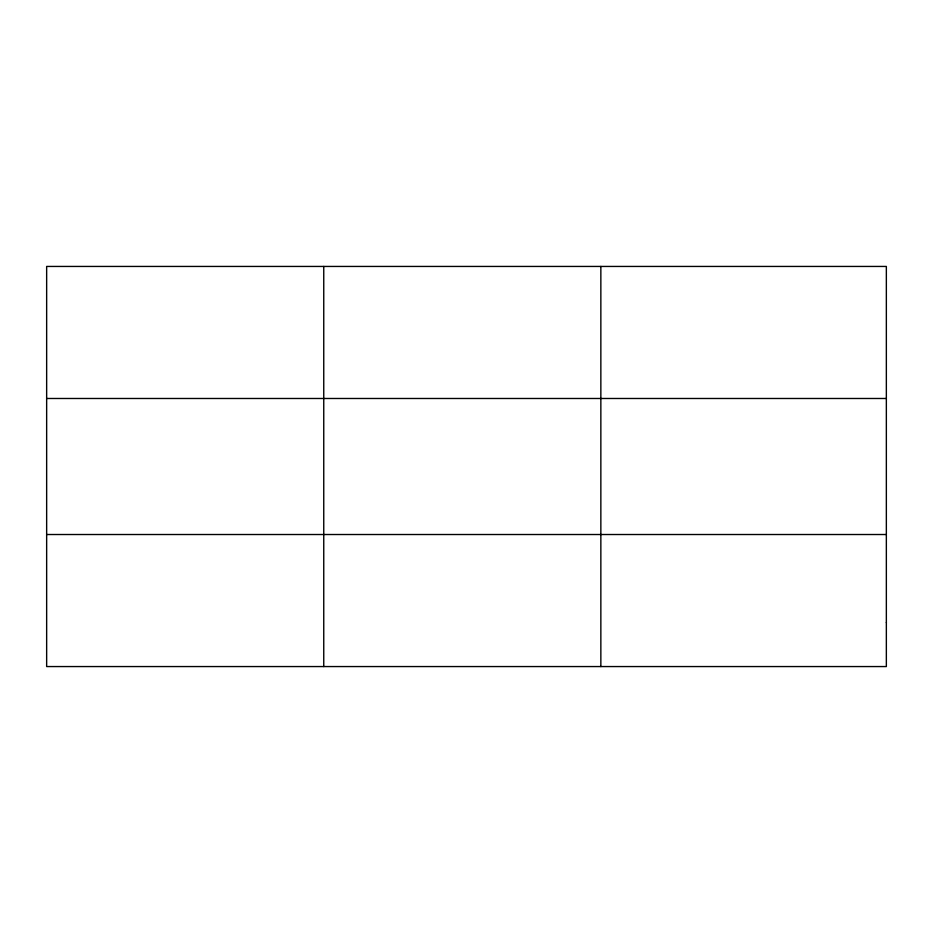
<?xml version="1.0" encoding="UTF-8"?>
<svg xmlns="http://www.w3.org/2000/svg" width="933" height="933" viewBox="0 0 933 933"><rect width="100%" height="100%" fill="white"/><g stroke="black" fill="none" stroke-linecap="round" stroke-linejoin="round"><path stroke-width="1.4" d="M323.751 666.559L323.751 266.441M600.852 666.559L600.852 266.441M46.65 398.484L886.35 398.484M46.65 534.516L886.35 534.516M886.35 622.544L886.35 666.559L46.65 666.559L46.65 266.441L886.35 266.441L886.35 622.544"/></g></svg>
